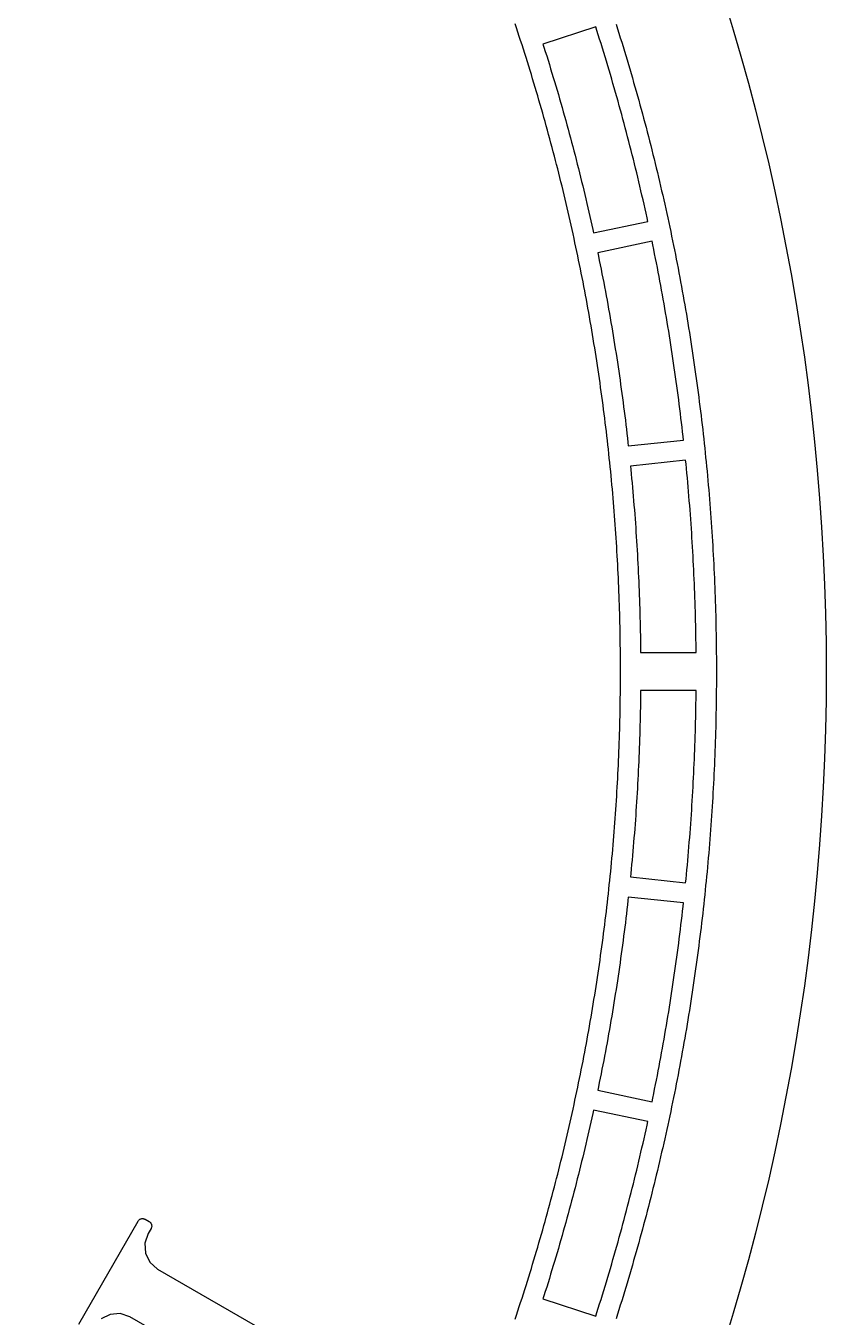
# Model space of a CAD drawing. Header units: millimetres. Extents: x -17.8 to 17.8, y -17.8 to 17.8.
# Drawn here: x 11.46 to 17.8, y -5.11 to 5.11 of the extents above; entities that cross this region are included whole.
import ezdxf

# ---------------------------------------------------------------- set-up
doc = ezdxf.new("R2010")
doc.units = ezdxf.units.MM
doc.layers.add('ALTIN', color=2, linetype='Continuous')
doc.layers.add('KESIM', color=1, linetype='Continuous')

msp = doc.modelspace()

# ---------------------------------------------------------------- linework, layer by layer
at = {"layer": 'ALTIN'}
for points in [[(15.3344, -5.1308), (15.3456, -5.0973), (15.3566, -5.0639), (15.3676, -5.0303), (15.3786, -4.9968), (15.3894, -4.9632), (15.4002, -4.9297), (15.411, -4.896), (15.4216, -4.8624), (15.4322, -4.8288), (15.4427, -4.7951), (15.4531, -4.7614), (15.4634, -4.7277), (15.4737, -4.6939), (15.4839, -4.6601), (15.4941, -4.6263), (15.5041, -4.5925), (15.5141, -4.5587), (15.524, -4.5248), (15.5338, -4.491), (15.5436, -4.4571), (15.5533, -4.4231), (15.5629, -4.3892), (15.5724, -4.3552), (15.5819, -4.3212), (15.5913, -4.2872), (15.6006, -4.2532), (15.6099, -4.2192), (15.619, -4.1851), (15.6281, -4.151), (15.6371, -4.1169), (15.6461, -4.0828), (15.6549, -4.0486), (15.6637, -4.0145), (15.6725, -3.9803), (15.6811, -3.9461), (15.6897, -3.9119), (15.6982, -3.8776), (15.7066, -3.8434), (15.7149, -3.8091), (15.7232, -3.7748), (15.7314, -3.7405), (15.7395, -3.7062), (15.7476, -3.6718), (15.7556, -3.6375), (15.7635, -3.6031), (15.7713, -3.5687), (15.779, -3.5343), (15.7867, -3.4998), (15.7943, -3.4654), (15.8018, -3.4309), (15.8093, -3.3964), (15.8166, -3.3619), (15.8239, -3.3274), (15.8312, -3.2929), (15.8383, -3.2583), (15.8454, -3.2238), (15.8524, -3.1892), (15.8593, -3.1546), (15.8661, -3.12), (15.8729, -3.0854), (15.8796, -3.0507), (15.8862, -3.0161), (15.8928, -2.9814), (15.8992, -2.9467), (15.9056, -2.9121), (15.9119, -2.8773), (15.9182, -2.8426), (15.9243, -2.8079), (15.9304, -2.7731), (15.9364, -2.7384), (15.9424, -2.7036), (15.9482, -2.6688), (15.954, -2.634), (15.9597, -2.5992), (15.9654, -2.5644), (15.9709, -2.5295), (15.9764, -2.4947), (15.9818, -2.4598), (15.9871, -2.425), (15.9924, -2.3901), (15.9976, -2.3552), (16.0027, -2.3203), (16.0077, -2.2854), (16.0126, -2.2504), (16.0175, -2.2155), (16.0223, -2.1805), (16.027, -2.1456), (16.0317, -2.1106), (16.0362, -2.0756), (16.0407, -2.0406), (16.0451, -2.0056), (16.0495, -1.9706), (16.0537, -1.9356), (16.0579, -1.9006), (16.062, -1.8655), (16.0661, -1.8305), (16.07, -1.7954), (16.0739, -1.7604), (16.0777, -1.7253), (16.0814, -1.6902), (16.0851, -1.6551), (16.0886, -1.62), (16.0921, -1.5849), (16.0956, -1.5498), (16.0989, -1.5147), (16.1022, -1.4796), (16.1054, -1.4444), (16.1085, -1.4093), (16.1115, -1.3742), (16.1145, -1.339), (16.1173, -1.3038), (16.1202, -1.2687), (16.1229, -1.2335), (16.1255, -1.1983), (16.1281, -1.1632), (16.1306, -1.128), (16.133, -1.0928), (16.1354, -1.0576), (16.1376, -1.0224), (16.1398, -0.9872), (16.142, -0.9519), (16.144, -0.9167), (16.146, -0.8815), (16.1478, -0.8463), (16.1496, -0.811), (16.1514, -0.7758), (16.153, -0.7406), (16.1546, -0.7053), (16.1561, -0.6701), (16.1575, -0.6348), (16.1589, -0.5996), (16.1601, -0.5643), (16.1613, -0.5291), (16.1625, -0.4938), (16.1635, -0.4585), (16.1645, -0.4233), (16.1653, -0.388), (16.1662, -0.3527), (16.1669, -0.3175), (16.1675, -0.2822), (16.1681, -0.2469), (16.1686, -0.2117), (16.169, -0.1764), (16.1694, -0.1411), (16.1697, -0.1058), (16.1698, -0.0706), (16.17, -0.0353), (16.17, 0), (16.17, 0.0353), (16.1698, 0.0706), (16.1697, 0.1058), (16.1694, 0.1411), (16.169, 0.1764), (16.1686, 0.2117), (16.1681, 0.2469), (16.1675, 0.2822), (16.1669, 0.3175), (16.1662, 0.3527), (16.1653, 0.388), (16.1645, 0.4233), (16.1635, 0.4585), (16.1625, 0.4938), (16.1613, 0.5291), (16.1601, 0.5643), (16.1589, 0.5996), (16.1575, 0.6348), (16.1561, 0.6701), (16.1546, 0.7053), (16.153, 0.7406), (16.1514, 0.7758), (16.1496, 0.811), (16.1478, 0.8463), (16.146, 0.8815), (16.144, 0.9167), (16.142, 0.9519), (16.1398, 0.9872), (16.1376, 1.0224), (16.1354, 1.0576), (16.133, 1.0928), (16.1306, 1.128), (16.1281, 1.1632), (16.1255, 1.1983), (16.1229, 1.2335), (16.1202, 1.2687), (16.1173, 1.3038), (16.1145, 1.339), (16.1115, 1.3742), (16.1085, 1.4093), (16.1054, 1.4444), (16.1022, 1.4796), (16.0989, 1.5147), (16.0956, 1.5498), (16.0921, 1.5849), (16.0886, 1.62), (16.0851, 1.6551), (16.0814, 1.6902), (16.0777, 1.7253), (16.0739, 1.7604), (16.07, 1.7954), (16.0661, 1.8305), (16.062, 1.8655), (16.0579, 1.9006), (16.0537, 1.9356), (16.0495, 1.9706), (16.0451, 2.0056), (16.0407, 2.0406), (16.0362, 2.0756), (16.0317, 2.1106), (16.027, 2.1456), (16.0223, 2.1805), (16.0175, 2.2155), (16.0126, 2.2504), (16.0077, 2.2854), (16.0027, 2.3203), (15.9976, 2.3552), (15.9924, 2.3901), (15.9871, 2.425), (15.9818, 2.4598), (15.9764, 2.4947), (15.9709, 2.5295), (15.9654, 2.5644), (15.9597, 2.5992), (15.954, 2.634), (15.9482, 2.6688), (15.9424, 2.7036), (15.9364, 2.7384), (15.9304, 2.7731), (15.9243, 2.8079), (15.9182, 2.8426), (15.9119, 2.8773), (15.9056, 2.9121), (15.8992, 2.9467), (15.8928, 2.9814), (15.8862, 3.0161), (15.8796, 3.0507), (15.8729, 3.0854), (15.8661, 3.12), (15.8593, 3.1546), (15.8524, 3.1892), (15.8454, 3.2238), (15.8383, 3.2583), (15.8312, 3.2929), (15.8239, 3.3274), (15.8166, 3.3619), (15.8093, 3.3964), (15.8018, 3.4309), (15.7943, 3.4654), (15.7867, 3.4998), (15.779, 3.5343), (15.7713, 3.5687), (15.7635, 3.6031), (15.7556, 3.6375), (15.7476, 3.6718), (15.7395, 3.7062), (15.7314, 3.7405), (15.7232, 3.7748), (15.7149, 3.8091), (15.7066, 3.8434), (15.6982, 3.8776), (15.6897, 3.9119), (15.6811, 3.9461), (15.6725, 3.9803), (15.6637, 4.0145), (15.6549, 4.0486), (15.6461, 4.0828), (15.6371, 4.1169), (15.6281, 4.151), (15.619, 4.1851), (15.6099, 4.2192), (15.6006, 4.2532), (15.5913, 4.2872), (15.5819, 4.3212), (15.5724, 4.3552), (15.5629, 4.3892), (15.5533, 4.4231), (15.5436, 4.4571), (15.5338, 4.491), (15.524, 4.5248), (15.5141, 4.5587), (15.5041, 4.5925), (15.4941, 4.6263), (15.4839, 4.6601), (15.4737, 4.6939), (15.4634, 4.7277), (15.4531, 4.7614), (15.4427, 4.7951), (15.4322, 4.8288), (15.4216, 4.8624), (15.411, 4.896), (15.4002, 4.9297), (15.3894, 4.9632), (15.3786, 4.9968), (15.3676, 5.0303), (15.3566, 5.0639), (15.3456, 5.0973), (15.3344, 5.1308)], [(16.1353, 5.1262), (16.1464, 5.0909), (16.1575, 5.0557), (16.1685, 5.0204), (16.1794, 4.9852), (16.1902, 4.9499), (16.201, 4.9145), (16.2117, 4.8792), (16.2223, 4.8438), (16.2328, 4.8084), (16.2433, 4.773), (16.2536, 4.7375), (16.2639, 4.702), (16.2742, 4.6665), (16.2843, 4.631), (16.2944, 4.5955), (16.3044, 4.5599), (16.3143, 4.5243), (16.3241, 4.4887), (16.3338, 4.4531), (16.3435, 4.4175), (16.3531, 4.3818), (16.3626, 4.3461), (16.3721, 4.3104), (16.3815, 4.2747), (16.3907, 4.2389), (16.3999, 4.2032), (16.4091, 4.1674), (16.4181, 4.1316), (16.4271, 4.0957), (16.436, 4.0599), (16.4448, 4.024), (16.4536, 3.9881), (16.4622, 3.9522), (16.4708, 3.9163), (16.4793, 3.8804), (16.4877, 3.8444), (16.4961, 3.8084), (16.5044, 3.7724), (16.5125, 3.7364), (16.5207, 3.7004), (16.5287, 3.6643), (16.5366, 3.6283), (16.5445, 3.5922), (16.5523, 3.5561), (16.56, 3.5199), (16.5677, 3.4838), (16.5752, 3.4477), (16.5827, 3.4115), (16.5901, 3.3753), (16.5974, 3.3391), (16.6047, 3.3029), (16.6119, 3.2666), (16.6189, 3.2304), (16.626, 3.1941), (16.6329, 3.1579), (16.6397, 3.1216), (16.6465, 3.0852), (16.6532, 3.0489), (16.6598, 3.0126), (16.6663, 2.9762), (16.6728, 2.9399), (16.6792, 2.9035), (16.6855, 2.8671), (16.6917, 2.8307), (16.6978, 2.7943), (16.7039, 2.7578), (16.7098, 2.7214), (16.7157, 2.6849), (16.7216, 2.6484), (16.7273, 2.6119), (16.733, 2.5754), (16.7385, 2.5389), (16.744, 2.5024), (16.7495, 2.4659), (16.7548, 2.4293), (16.7601, 2.3928), (16.7652, 2.3562), (16.7703, 2.3196), (16.7754, 2.283), (16.7803, 2.2464), (16.7852, 2.2098), (16.7899, 2.1732), (16.7946, 2.1365), (16.7993, 2.0999), (16.8038, 2.0632), (16.8083, 2.0266), (16.8126, 1.9899), (16.817, 1.9532), (16.8212, 1.9165), (16.8253, 1.8798), (16.8294, 1.8431), (16.8334, 1.8064), (16.8373, 1.7697), (16.8411, 1.7329), (16.8448, 1.6962), (16.8485, 1.6594), (16.8521, 1.6227), (16.8556, 1.5859), (16.859, 1.5491), (16.8623, 1.5123), (16.8656, 1.4755), (16.8688, 1.4387), (16.8719, 1.4019), (16.8749, 1.3651), (16.8778, 1.3283), (16.8807, 1.2915), (16.8834, 1.2547), (16.8861, 1.2178), (16.8888, 1.181), (16.8913, 1.1441), (16.8938, 1.1073), (16.8961, 1.0704), (16.8984, 1.0336), (16.9006, 0.9967), (16.9028, 0.9598), (16.9048, 0.9229), (16.9068, 0.886), (16.9087, 0.8492), (16.9105, 0.8123), (16.9122, 0.7754), (16.9139, 0.7385), (16.9155, 0.7016), (16.9169, 0.6647), (16.9184, 0.6278), (16.9197, 0.5908), (16.9209, 0.5539), (16.9221, 0.517), (16.9232, 0.4801), (16.9242, 0.4432), (16.9251, 0.4063), (16.926, 0.3693), (16.9267, 0.3324), (16.9274, 0.2955), (16.928, 0.2585), (16.9285, 0.2216), (16.929, 0.1847), (16.9294, 0.1477), (16.9296, 0.1108), (16.9298, 0.0739), (16.93, 0.0369), (16.93, 0), (16.93, -0.0369), (16.9298, -0.0739), (16.9296, -0.1108), (16.9294, -0.1477), (16.929, -0.1847), (16.9285, -0.2216), (16.928, -0.2585), (16.9274, -0.2955), (16.9267, -0.3324), (16.926, -0.3693), (16.9251, -0.4063), (16.9242, -0.4432), (16.9232, -0.4801), (16.9221, -0.517), (16.9209, -0.5539), (16.9197, -0.5908), (16.9184, -0.6278), (16.9169, -0.6647), (16.9155, -0.7016), (16.9139, -0.7385), (16.9122, -0.7754), (16.9105, -0.8123), (16.9087, -0.8492), (16.9068, -0.886), (16.9048, -0.9229), (16.9028, -0.9598), (16.9006, -0.9967), (16.8984, -1.0336), (16.8961, -1.0704), (16.8938, -1.1073), (16.8913, -1.1441), (16.8888, -1.181), (16.8861, -1.2178), (16.8834, -1.2547), (16.8807, -1.2915), (16.8778, -1.3283), (16.8749, -1.3651), (16.8719, -1.4019), (16.8688, -1.4387), (16.8656, -1.4755), (16.8623, -1.5123), (16.859, -1.5491), (16.8556, -1.5859), (16.8521, -1.6227), (16.8485, -1.6594), (16.8448, -1.6962), (16.8411, -1.7329), (16.8373, -1.7697), (16.8334, -1.8064), (16.8294, -1.8431), (16.8253, -1.8798), (16.8212, -1.9165), (16.817, -1.9532), (16.8126, -1.9899), (16.8083, -2.0266), (16.8038, -2.0632), (16.7993, -2.0999), (16.7946, -2.1365), (16.7899, -2.1732), (16.7852, -2.2098), (16.7803, -2.2464), (16.7754, -2.283), (16.7703, -2.3196), (16.7652, -2.3562), (16.7601, -2.3928), (16.7548, -2.4293), (16.7495, -2.4659), (16.744, -2.5024), (16.7385, -2.5389), (16.733, -2.5754), (16.7273, -2.6119), (16.7216, -2.6484), (16.7157, -2.6849), (16.7098, -2.7214), (16.7039, -2.7578), (16.6978, -2.7943), (16.6917, -2.8307), (16.6855, -2.8671), (16.6792, -2.9035), (16.6728, -2.9399), (16.6663, -2.9762), (16.6598, -3.0126), (16.6532, -3.0489), (16.6465, -3.0852), (16.6397, -3.1216), (16.6329, -3.1579), (16.626, -3.1941), (16.6189, -3.2304), (16.6119, -3.2666), (16.6047, -3.3029), (16.5974, -3.3391), (16.5901, -3.3753), (16.5827, -3.4115), (16.5752, -3.4477), (16.5677, -3.4838), (16.56, -3.5199), (16.5523, -3.5561), (16.5445, -3.5922), (16.5366, -3.6283), (16.5287, -3.6643), (16.5207, -3.7004), (16.5125, -3.7364), (16.5044, -3.7724), (16.4961, -3.8084), (16.4877, -3.8444), (16.4793, -3.8804), (16.4708, -3.9163), (16.4622, -3.9522), (16.4536, -3.9881), (16.4448, -4.024), (16.436, -4.0599), (16.4271, -4.0957), (16.4181, -4.1316), (16.4091, -4.1674), (16.3999, -4.2032), (16.3907, -4.2389), (16.3815, -4.2747), (16.3721, -4.3104), (16.3626, -4.3461), (16.3531, -4.3818), (16.3435, -4.4175), (16.3338, -4.4531), (16.3241, -4.4887), (16.3143, -4.5243), (16.3044, -4.5599), (16.2944, -4.5955), (16.2843, -4.631), (16.2742, -4.6665), (16.2639, -4.702), (16.2536, -4.7375), (16.2433, -4.773), (16.2328, -4.8084), (16.2223, -4.8438), (16.2117, -4.8792), (16.201, -4.9145), (16.1902, -4.9499), (16.1794, -4.9852), (16.1685, -5.0204), (16.1575, -5.0557), (16.1464, -5.0909), (16.1353, -5.1262)], [(11.8765, -5.1685), (12.3473, -4.353), (12.3494, -4.3497), (12.3519, -4.3467), (12.3546, -4.3439), (12.3576, -4.3413), (12.3608, -4.3391), (12.3643, -4.3372), (12.3679, -4.3356), (12.3716, -4.3344), (12.3754, -4.3336), (12.3793, -4.3331), (12.3833, -4.3331), (12.3872, -4.3334), (12.391, -4.3341), (12.3948, -4.3352), (12.3985, -4.3366), (12.4019, -4.3384), (12.435, -4.3575), (12.4383, -4.3596), (12.4413, -4.362), (12.4442, -4.3648), (12.4467, -4.3678), (12.4489, -4.371), (12.4509, -4.3744), (12.4524, -4.378), (12.4536, -4.3818), (12.4544, -4.3856), (12.4549, -4.3895), (12.455, -4.3934), (12.4546, -4.3973), (12.4539, -4.4012), (12.4529, -4.405), (12.4514, -4.4086), (12.4496, -4.4121), (12.4268, -4.4516), (12.4001, -4.5287), (12.4061, -4.6071), (12.4398, -4.6785), (12.5001, -4.7337), (14.3228, -5.786)], [(14.1052, -6.1629), (12.2826, -5.1106), (12.2046, -5.0861), (12.1256, -5.0929), (12.0549, -5.1267)]]:
    msp.add_lwpolyline(points, dxfattribs=at)
for points in [[(16.3151, 3.8793), (16.3066, 3.9149), (16.2981, 3.9504), (16.2894, 3.986), (16.2807, 4.0215), (16.2719, 4.057), (16.263, 4.0925), (16.254, 4.128), (16.245, 4.1634), (16.2358, 4.1989), (16.2266, 4.2343), (16.2174, 4.2697), (16.208, 4.305), (16.1986, 4.3404), (16.1891, 4.3757), (16.1795, 4.411), (16.1698, 4.4463), (16.1601, 4.4816), (16.1503, 4.5168), (16.1404, 4.5521), (16.1304, 4.5873), (16.1204, 4.6224), (16.1102, 4.6576), (16.1, 4.6927), (16.0898, 4.7278), (16.0794, 4.7629), (16.069, 4.798), (16.0585, 4.8331), (16.0479, 4.8681), (16.0372, 4.9031), (16.0265, 4.938), (16.0157, 4.973), (16.0048, 5.0079), (15.9938, 5.0428), (15.9828, 5.0777), (15.9738, 5.1061), (15.5553, 4.9701), (15.5634, 4.9445), (15.5742, 4.9105), (15.5849, 4.8765), (15.5955, 4.8425), (15.606, 4.8085), (15.6165, 4.7744), (15.6268, 4.7403), (15.6371, 4.7062), (15.6474, 4.6721), (15.6575, 4.638), (15.6676, 4.6038), (15.6776, 4.5696), (15.6875, 4.5354), (15.6974, 4.5012), (15.7072, 4.4669), (15.7169, 4.4326), (15.7265, 4.3983), (15.7361, 4.364), (15.7456, 4.3297), (15.755, 4.2953), (15.7643, 4.2609), (15.7736, 4.2265), (15.7828, 4.1921), (15.7919, 4.1576), (15.8009, 4.1232), (15.8099, 4.0887), (15.8187, 4.0542), (15.8275, 4.0197), (15.8363, 3.9851), (15.8449, 3.9506), (15.8535, 3.916), (15.862, 3.8814), (15.8704, 3.8468), (15.8788, 3.8122), (15.8871, 3.7775), (15.8953, 3.7428), (15.9034, 3.7082), (15.9115, 3.6735), (15.9194, 3.6387), (15.9273, 3.604), (15.9352, 3.5692), (15.9429, 3.5345), (15.9506, 3.4997), (15.9563, 3.4734), (16.3867, 3.5649), (16.3804, 3.594), (16.3725, 3.6297), (16.3645, 3.6654), (16.3565, 3.7011), (16.3484, 3.7368), (16.3402, 3.7724), (16.3319, 3.8081), (16.3236, 3.8437)], [(16.6313, 2.1526), (16.6265, 2.1889), (16.6217, 2.2252), (16.6168, 2.2615), (16.6118, 2.2977), (16.6068, 2.3339), (16.6017, 2.3702), (16.5965, 2.4064), (16.5912, 2.4426), (16.5858, 2.4788), (16.5803, 2.5149), (16.5748, 2.5511), (16.5692, 2.5873), (16.5635, 2.6234), (16.5578, 2.6595), (16.5519, 2.6957), (16.546, 2.7318), (16.54, 2.7678), (16.5339, 2.8039), (16.5278, 2.84), (16.5215, 2.876), (16.5152, 2.9121), (16.5088, 2.9481), (16.5024, 2.9841), (16.4958, 3.0201), (16.4892, 3.0561), (16.4825, 3.0921), (16.4757, 3.128), (16.4688, 3.1639), (16.4619, 3.1999), (16.4549, 3.2358), (16.4478, 3.2717), (16.4406, 3.3075), (16.4333, 3.3434), (16.426, 3.3792), (16.42, 3.4084), (15.9896, 3.3169), (15.995, 3.2906), (16.0022, 3.2557), (16.0092, 3.2208), (16.0162, 3.1858), (16.0231, 3.1509), (16.03, 3.1159), (16.0367, 3.0809), (16.0434, 3.0459), (16.05, 3.0109), (16.0566, 2.9759), (16.063, 2.9409), (16.0694, 2.9058), (16.0757, 2.8708), (16.0819, 2.8357), (16.0881, 2.8006), (16.0941, 2.7655), (16.1001, 2.7304), (16.106, 2.6952), (16.1119, 2.6601), (16.1177, 2.6249), (16.1233, 2.5898), (16.129, 2.5546), (16.1345, 2.5194), (16.1399, 2.4842), (16.1453, 2.449), (16.1506, 2.4137), (16.1559, 2.3785), (16.161, 2.3432), (16.1661, 2.308), (16.1711, 2.2727), (16.176, 2.2374), (16.1808, 2.2021), (16.1856, 2.1668), (16.1903, 2.1315), (16.1949, 2.0962), (16.1994, 2.0608), (16.2039, 2.0255), (16.2083, 1.9901), (16.2126, 1.9548), (16.2168, 1.9194), (16.221, 1.884), (16.225, 1.8486), (16.229, 1.8132), (16.232, 1.7865), (16.6696, 1.8325), (16.6663, 1.8621), (16.6622, 1.8984), (16.658, 1.9348), (16.6538, 1.9711), (16.6494, 2.0074), (16.645, 2.0437), (16.6405, 2.0801), (16.6359, 2.1164)], [(16.7633, 0.4756), (16.7622, 0.5121), (16.761, 0.5487), (16.7598, 0.5853), (16.7585, 0.6218), (16.7571, 0.6584), (16.7556, 0.6949), (16.754, 0.7315), (16.7524, 0.768), (16.7507, 0.8046), (16.7489, 0.8411), (16.747, 0.8777), (16.7451, 0.9142), (16.743, 0.9507), (16.7409, 0.9873), (16.7387, 1.0238), (16.7364, 1.0603), (16.7341, 1.0968), (16.7317, 1.1333), (16.7291, 1.1698), (16.7266, 1.2063), (16.7239, 1.2428), (16.7211, 1.2793), (16.7183, 1.3158), (16.7154, 1.3522), (16.7124, 1.3887), (16.7093, 1.4252), (16.7062, 1.4616), (16.703, 1.498), (16.6996, 1.5345), (16.6963, 1.5709), (16.6928, 1.6073), (16.6892, 1.6437), (16.6863, 1.6734), (16.2487, 1.6274), (16.2514, 1.6006), (16.2548, 1.5652), (16.2582, 1.5297), (16.2615, 1.4942), (16.2647, 1.4587), (16.2679, 1.4233), (16.2709, 1.3878), (16.2739, 1.3523), (16.2768, 1.3168), (16.2797, 1.2812), (16.2824, 1.2457), (16.2851, 1.2102), (16.2877, 1.1747), (16.2902, 1.1391), (16.2927, 1.1036), (16.295, 1.068), (16.2973, 1.0325), (16.2995, 0.9969), (16.3017, 0.9614), (16.3037, 0.9258), (16.3057, 0.8902), (16.3076, 0.8546), (16.3094, 0.8191), (16.3112, 0.7835), (16.3129, 0.7479), (16.3145, 0.7123), (16.316, 0.6767), (16.3174, 0.6411), (16.3188, 0.6055), (16.3201, 0.5699), (16.3213, 0.5343), (16.3224, 0.4987), (16.3234, 0.4631), (16.3244, 0.4275), (16.3253, 0.3919), (16.3261, 0.3562), (16.3269, 0.3206), (16.3275, 0.285), (16.3281, 0.2494), (16.3286, 0.2138), (16.329, 0.1781), (16.3293, 0.15), (16.7693, 0.15), (16.769, 0.1829), (16.7686, 0.2195), (16.768, 0.2561), (16.7674, 0.2927), (16.7668, 0.3293), (16.766, 0.3658), (16.7652, 0.4024), (16.7643, 0.439)], [(16.7154, -1.3522), (16.7183, -1.3158), (16.7211, -1.2793), (16.7239, -1.2428), (16.7266, -1.2063), (16.7291, -1.1698), (16.7317, -1.1333), (16.7341, -1.0968), (16.7364, -1.0603), (16.7387, -1.0238), (16.7409, -0.9873), (16.743, -0.9507), (16.7451, -0.9142), (16.747, -0.8777), (16.7489, -0.8411), (16.7507, -0.8046), (16.7524, -0.768), (16.754, -0.7315), (16.7556, -0.6949), (16.7571, -0.6584), (16.7585, -0.6218), (16.7598, -0.5853), (16.761, -0.5487), (16.7622, -0.5121), (16.7633, -0.4756), (16.7643, -0.439), (16.7652, -0.4024), (16.766, -0.3658), (16.7668, -0.3293), (16.7674, -0.2927), (16.768, -0.2561), (16.7686, -0.2195), (16.769, -0.1829), (16.7693, -0.15), (16.3293, -0.15), (16.329, -0.1781), (16.3286, -0.2138), (16.3281, -0.2494), (16.3275, -0.285), (16.3269, -0.3206), (16.3261, -0.3562), (16.3253, -0.3919), (16.3244, -0.4275), (16.3234, -0.4631), (16.3224, -0.4987), (16.3213, -0.5343), (16.3201, -0.5699), (16.3188, -0.6055), (16.3174, -0.6411), (16.316, -0.6767), (16.3145, -0.7123), (16.3129, -0.7479), (16.3112, -0.7835), (16.3094, -0.8191), (16.3076, -0.8546), (16.3057, -0.8902), (16.3037, -0.9258), (16.3017, -0.9614), (16.2995, -0.9969), (16.2973, -1.0325), (16.295, -1.068), (16.2927, -1.1036), (16.2902, -1.1391), (16.2877, -1.1747), (16.2851, -1.2102), (16.2824, -1.2457), (16.2797, -1.2812), (16.2768, -1.3168), (16.2739, -1.3523), (16.2709, -1.3878), (16.2679, -1.4233), (16.2647, -1.4587), (16.2615, -1.4942), (16.2582, -1.5297), (16.2548, -1.5652), (16.2514, -1.6006), (16.2487, -1.6274), (16.6863, -1.6734), (16.6892, -1.6437), (16.6928, -1.6073), (16.6963, -1.5709), (16.6996, -1.5345), (16.703, -1.498), (16.7062, -1.4616), (16.7093, -1.4252), (16.7124, -1.3887)], [(16.4825, -3.0921), (16.4892, -3.0561), (16.4958, -3.0201), (16.5024, -2.9841), (16.5088, -2.9481), (16.5152, -2.9121), (16.5215, -2.876), (16.5278, -2.84), (16.5339, -2.8039), (16.54, -2.7678), (16.546, -2.7318), (16.5519, -2.6957), (16.5578, -2.6595), (16.5635, -2.6234), (16.5692, -2.5873), (16.5748, -2.5511), (16.5803, -2.5149), (16.5858, -2.4788), (16.5912, -2.4426), (16.5965, -2.4064), (16.6017, -2.3702), (16.6068, -2.3339), (16.6118, -2.2977), (16.6168, -2.2615), (16.6217, -2.2252), (16.6265, -2.1889), (16.6313, -2.1526), (16.6359, -2.1164), (16.6405, -2.0801), (16.645, -2.0437), (16.6494, -2.0074), (16.6538, -1.9711), (16.658, -1.9348), (16.6622, -1.8984), (16.6663, -1.8621), (16.6696, -1.8325), (16.232, -1.7865), (16.229, -1.8132), (16.225, -1.8486), (16.221, -1.884), (16.2168, -1.9194), (16.2126, -1.9548), (16.2083, -1.9901), (16.2039, -2.0255), (16.1994, -2.0608), (16.1949, -2.0962), (16.1903, -2.1315), (16.1856, -2.1668), (16.1808, -2.2021), (16.176, -2.2374), (16.1711, -2.2727), (16.1661, -2.308), (16.161, -2.3432), (16.1559, -2.3785), (16.1506, -2.4137), (16.1453, -2.449), (16.1399, -2.4842), (16.1345, -2.5194), (16.129, -2.5546), (16.1233, -2.5898), (16.1177, -2.6249), (16.1119, -2.6601), (16.106, -2.6952), (16.1001, -2.7304), (16.0941, -2.7655), (16.0881, -2.8006), (16.0819, -2.8357), (16.0757, -2.8708), (16.0694, -2.9058), (16.063, -2.9409), (16.0566, -2.9759), (16.05, -3.0109), (16.0434, -3.0459), (16.0367, -3.0809), (16.03, -3.1159), (16.0231, -3.1509), (16.0162, -3.1858), (16.0092, -3.2208), (16.0022, -3.2557), (15.995, -3.2906), (15.9896, -3.3169), (16.42, -3.4084), (16.426, -3.3792), (16.4333, -3.3434), (16.4406, -3.3075), (16.4478, -3.2717), (16.4549, -3.2358), (16.4619, -3.1999), (16.4688, -3.1639), (16.4757, -3.128)], [(16.069, -4.798), (16.0794, -4.7629), (16.0898, -4.7278), (16.1, -4.6927), (16.1102, -4.6576), (16.1204, -4.6224), (16.1304, -4.5873), (16.1404, -4.5521), (16.1503, -4.5168), (16.1601, -4.4816), (16.1698, -4.4463), (16.1795, -4.411), (16.1891, -4.3757), (16.1986, -4.3404), (16.208, -4.305), (16.2174, -4.2697), (16.2266, -4.2343), (16.2358, -4.1989), (16.245, -4.1634), (16.254, -4.128), (16.263, -4.0925), (16.2719, -4.057), (16.2807, -4.0215), (16.2894, -3.986), (16.2981, -3.9504), (16.3066, -3.9149), (16.3151, -3.8793), (16.3236, -3.8437), (16.3319, -3.8081), (16.3402, -3.7724), (16.3484, -3.7368), (16.3565, -3.7011), (16.3645, -3.6654), (16.3725, -3.6297), (16.3804, -3.594), (16.3867, -3.5649), (15.9563, -3.4734), (15.9506, -3.4997), (15.9429, -3.5345), (15.9352, -3.5692), (15.9273, -3.604), (15.9194, -3.6387), (15.9115, -3.6735), (15.9034, -3.7082), (15.8953, -3.7428), (15.8871, -3.7775), (15.8788, -3.8122), (15.8704, -3.8468), (15.862, -3.8814), (15.8535, -3.916), (15.8449, -3.9506), (15.8363, -3.9851), (15.8275, -4.0197), (15.8187, -4.0542), (15.8099, -4.0887), (15.8009, -4.1232), (15.7919, -4.1576), (15.7828, -4.1921), (15.7736, -4.2265), (15.7643, -4.2609), (15.755, -4.2953), (15.7456, -4.3297), (15.7361, -4.364), (15.7265, -4.3983), (15.7169, -4.4326), (15.7072, -4.4669), (15.6974, -4.5012), (15.6875, -4.5354), (15.6776, -4.5696), (15.6676, -4.6038), (15.6575, -4.638), (15.6474, -4.6721), (15.6371, -4.7062), (15.6268, -4.7403), (15.6165, -4.7744), (15.606, -4.8085), (15.5955, -4.8425), (15.5849, -4.8765), (15.5742, -4.9105), (15.5634, -4.9445), (15.5553, -4.9701), (15.9738, -5.1061), (15.9828, -5.0777), (15.9938, -5.0428), (16.0048, -5.0079), (16.0157, -4.973), (16.0265, -4.938), (16.0372, -4.9031), (16.0479, -4.8681), (16.0585, -4.8331)]]:
    msp.add_lwpolyline(points, close=True, dxfattribs=at)
at = {"layer": 'KESIM'}
msp.add_circle((0, 0), 17.8, dxfattribs=at)

doc.saveas('drawing.dxf')
